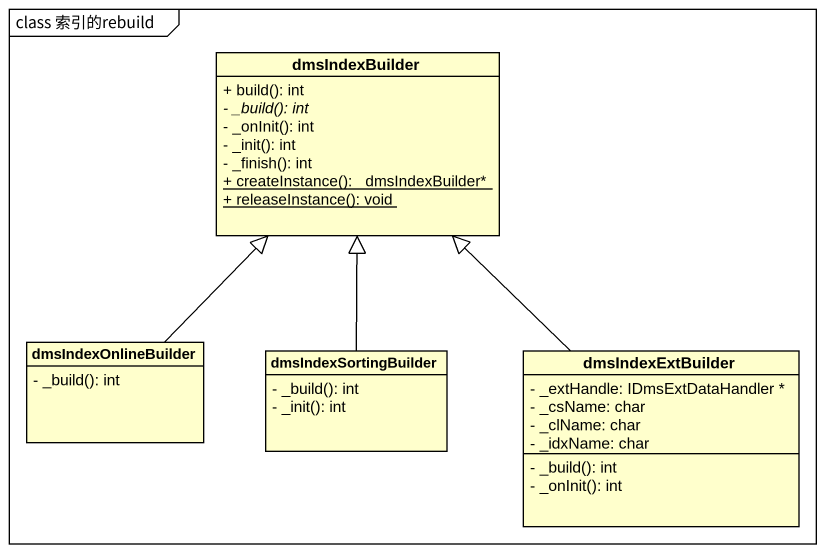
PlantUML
@startuml
mainframe class 索引的rebuild
hide circle
hide empty members
skinparam classAttributeIconSize 0
class dmsIndexBuilder {
  + build(): int
  {abstract} - _build(): int
  - _onInit(): int
  - _init(): int
  - _finish(): int
  {static} + createInstance(): _dmsIndexBuilder*
  {static} + releaseInstance(): void
}
class dmsIndexOnlineBuilder {
  - _build(): int
}
class dmsIndexSortingBuilder {
  - _build(): int
  - _init(): int
}
class dmsIndexExtBuilder {
  - _extHandle: IDmsExtDataHandler *
  - _csName: char
  - _clName: char
  - _idxName: char
  - _build(): int
  - _onInit(): int
}
dmsIndexOnlineBuilder -up-|> dmsIndexBuilder
dmsIndexSortingBuilder -up-|> dmsIndexBuilder
dmsIndexExtBuilder -up-|> dmsIndexBuilder
@enduml
